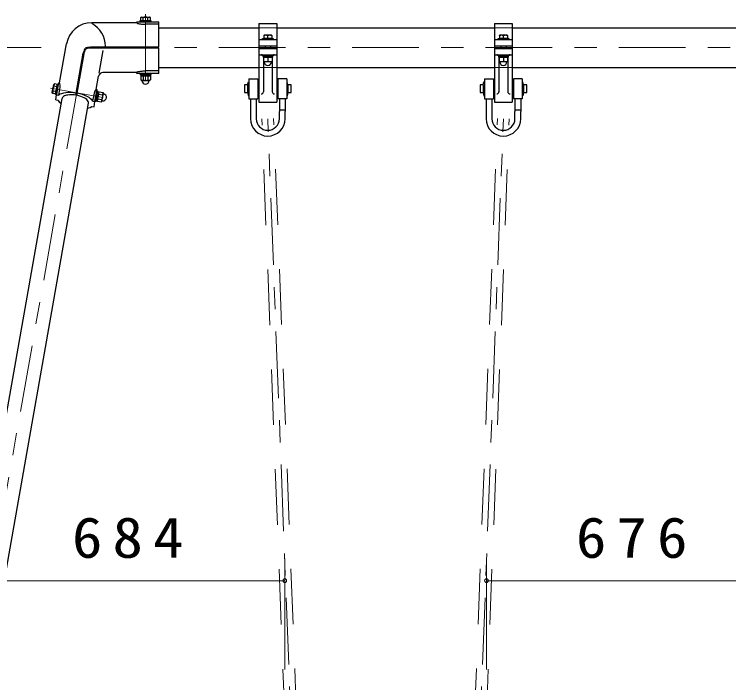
# Model space of a CAD drawing. Units: millimetres on the paper, with parts at other scales. Extents: x 197 to 617, y 140 to 437.
# Drawn here: x 245.67 to 277.82, y 234.28 to 264.38 of the extents above; entities that cross this region are included whole.
import ezdxf

# ---------------------------------------------------------------- set-up
doc = ezdxf.new("R2010")
doc.units = ezdxf.units.MM
doc.linetypes.add('USER1', pattern=[4.5, 2.5, -2])
doc.linetypes.add('USER2', pattern=[6, 3, -1, 1, -1])
doc.layers.add('線', color=2, linetype='Continuous', lineweight=25)
doc.layers.add('補助', color=2, linetype='Continuous', lineweight=13)
doc.styles.add('ＭＳ ゴシック', font='')
doc.styles.get('ＭＳ ゴシック').set_extended_font_data('MS Gothic')

# ---------------------------------------------------------------- blocks, each defined once
blk = doc.blocks.new('dimension_origin')
at = {"color": 0, "linetype": 'Continuous', "lineweight": -2}
blk.add_circle((0, 0), 1.25, dxfattribs=at)

msp = doc.modelspace()

# ---------------------------------------------------------------- linework, layer by layer
at = {"layer": '線'}
for p, q in [((251.361, 264.23), (251.401, 264.253)), ((251.401, 264.253), (251.761, 264.253)), ((251.8, 264.23), (251.761, 264.253)), ((251.341, 264.093), (251.821, 264.093)), ((251.341, 264.043), (251.341, 264.093)), ((251.341, 264.043), (251.821, 264.043)), ((251.361, 264.093), (251.361, 264.23)), ((251.361, 264.093), (251.8, 264.093)), ((251.471, 264.093), (251.471, 264.23)), ((252.181, 263.927), (251.581, 263.927)), ((251.69, 264.093), (251.69, 264.23)), ((251.8, 264.093), (251.8, 264.23)), ((251.821, 264.093), (251.821, 264.043)), ((256.681, 263.968), (257.481, 263.968)), ((256.681, 263.968), (256.681, 260.426)), ((257.481, 263.968), (257.481, 260.426)), ((267.281, 263.968), (268.081, 263.968)), ((267.281, 263.968), (267.281, 260.426)), ((268.081, 263.968), (268.081, 260.426)), ((256.841, 263.288), (257.321, 263.288)), ((256.841, 263.238), (256.841, 263.288)), ((256.901, 263.428), (256.911, 263.438)), ((256.901, 263.428), (256.901, 263.288)), ((257.261, 263.288), (256.901, 263.288)), ((257.251, 263.438), (256.911, 263.438)), ((257.081, 263.288), (257.081, 263.415)), ((257.261, 263.428), (257.251, 263.438)), ((257.261, 263.428), (257.261, 263.288)), ((257.321, 263.288), (257.321, 263.238)), ((267.441, 263.288), (267.921, 263.288)), ((267.441, 263.238), (267.441, 263.288)), ((267.501, 263.428), (267.511, 263.438)), ((267.501, 263.428), (267.501, 263.288)), ((267.861, 263.288), (267.501, 263.288)), ((267.851, 263.438), (267.511, 263.438)), ((267.681, 263.288), (267.681, 263.415)), ((267.861, 263.428), (267.851, 263.438)), ((267.861, 263.428), (267.861, 263.288)), ((267.921, 263.288), (267.921, 263.238)), ((256.681, 263.238), (257.481, 263.238)), ((256.681, 262.958), (257.481, 262.958)), ((256.841, 263.238), (257.321, 263.238)), ((256.961, 262.958), (256.961, 262.836)), ((257.201, 262.958), (257.201, 262.836)), ((267.281, 263.238), (268.081, 263.238)), ((267.281, 262.958), (268.081, 262.958)), ((267.441, 263.238), (267.921, 263.238)), ((267.561, 262.958), (267.561, 262.836)), ((267.801, 262.958), (267.801, 262.836)), ((248.485, 260.732), (248.83, 262.691)), ((252.181, 262.856), (249.027, 262.856)), ((252.181, 262.898), (249.103, 262.898)), ((249.487, 261.724), (249.667, 262.744)), ((256.681, 262.836), (257.481, 262.836)), ((267.281, 262.836), (268.081, 262.836)), ((248.445, 260.739), (248.778, 262.625)), ((256.681, 262.556), (257.481, 262.556)), ((256.841, 262.556), (257.321, 262.556)), ((256.841, 262.506), (256.841, 262.556)), ((256.841, 262.506), (257.321, 262.506)), ((256.866, 262.506), (257.296, 262.506)), ((256.866, 262.506), (256.866, 262.446)), ((256.866, 262.446), (257.296, 262.446)), ((256.881, 262.456), (256.881, 260.892)), ((256.891, 262.446), (256.891, 262.252)), ((256.891, 262.446), (257.271, 262.446)), ((257.077, 262.446), (257.061, 262.506)), ((257.081, 262.446), (257.081, 262.269)), ((257.1, 262.446), (257.084, 262.506)), ((257.271, 262.446), (257.271, 262.252)), ((257.281, 262.456), (257.281, 260.892)), ((257.296, 262.506), (257.296, 262.446)), ((257.321, 262.556), (257.321, 262.506)), ((267.281, 262.556), (268.081, 262.556)), ((267.441, 262.556), (267.921, 262.556)), ((267.441, 262.506), (267.441, 262.556)), ((267.441, 262.506), (267.921, 262.506)), ((267.466, 262.506), (267.896, 262.506)), ((267.466, 262.506), (267.466, 262.446)), ((267.466, 262.446), (267.896, 262.446)), ((267.481, 262.456), (267.481, 260.892)), ((267.491, 262.446), (267.491, 262.252)), ((267.491, 262.446), (267.871, 262.446)), ((267.677, 262.446), (267.661, 262.506)), ((267.681, 262.446), (267.681, 262.269)), ((267.7, 262.446), (267.684, 262.506)), ((267.871, 262.446), (267.871, 262.252)), ((267.881, 262.456), (267.881, 260.892)), ((267.896, 262.506), (267.896, 262.446)), ((267.921, 262.556), (267.921, 262.506)), ((256.891, 262.252), (256.901, 262.246)), ((256.901, 262.246), (257.261, 262.246)), ((256.921, 262.236), (256.921, 262.246)), ((257.241, 262.236), (257.241, 262.246)), ((257.271, 262.252), (257.261, 262.246)), ((267.491, 262.252), (267.501, 262.246)), ((267.501, 262.246), (267.861, 262.246)), ((267.521, 262.236), (267.521, 262.246)), ((267.841, 262.236), (267.841, 262.246)), ((267.871, 262.252), (267.861, 262.246)), ((251.341, 261.711), (251.821, 261.711)), ((251.341, 261.661), (251.341, 261.711)), ((252.181, 261.827), (251.581, 261.827)), ((251.821, 261.711), (251.821, 261.661)), ((251.341, 261.661), (251.821, 261.661)), ((251.361, 261.601), (251.8, 261.601)), ((251.361, 261.601), (251.361, 261.424)), ((251.361, 261.424), (251.401, 261.401)), ((251.366, 261.661), (251.796, 261.661)), ((251.366, 261.661), (251.366, 261.601)), ((251.366, 261.601), (251.796, 261.601)), ((251.401, 261.401), (251.761, 261.401)), ((251.421, 261.391), (251.421, 261.401)), ((251.471, 261.601), (251.471, 261.424)), ((251.577, 261.601), (251.561, 261.661)), ((251.6, 261.601), (251.584, 261.661)), ((251.69, 261.601), (251.69, 261.424)), ((251.741, 261.391), (251.741, 261.401)), ((251.8, 261.424), (251.761, 261.401)), ((251.796, 261.661), (251.796, 261.601)), ((251.8, 261.601), (251.8, 261.424)), ((256.231, 261.476), (256.631, 261.476)), ((256.231, 261.476), (256.231, 260.576)), ((256.631, 261.476), (256.631, 260.576)), ((257.931, 261.476), (257.531, 261.476)), ((257.531, 261.476), (257.531, 260.576)), ((257.931, 261.476), (257.931, 260.576)), ((266.831, 261.476), (267.231, 261.476)), ((266.831, 261.476), (266.831, 260.576)), ((267.231, 261.476), (267.231, 260.576)), ((268.531, 261.476), (268.131, 261.476)), ((268.131, 261.476), (268.131, 260.576)), ((268.531, 261.476), (268.531, 260.576)), ((247.385, 260.857), (247.447, 261.211)), ((247.476, 261.246), (247.447, 261.211)), ((247.593, 261.114), (247.457, 261.138)), ((247.612, 261.222), (247.476, 261.246)), ((247.532, 260.77), (247.615, 261.242)), ((247.535, 260.79), (247.612, 261.222)), ((247.581, 260.761), (247.664, 261.234)), ((247.615, 261.242), (247.664, 261.234)), ((247.671, 260.737), (247.735, 261.098)), ((256.175, 261.196), (256.031, 261.196)), ((256.031, 261.196), (256.031, 260.856)), ((256.175, 261.195), (256.206, 261.343)), ((256.175, 261.195), (256.175, 260.856)), ((256.206, 261.343), (256.231, 261.338)), ((256.231, 261.338), (256.231, 260.714)), ((256.681, 261.196), (256.631, 261.196)), ((257.531, 261.196), (257.48, 261.196)), ((257.955, 261.343), (257.931, 261.338)), ((257.931, 261.338), (257.931, 260.714)), ((257.986, 261.195), (257.955, 261.343)), ((258.131, 261.196), (257.986, 261.196)), ((257.986, 261.195), (257.986, 260.856)), ((258.131, 260.856), (258.131, 261.196)), ((266.775, 261.196), (266.631, 261.196)), ((266.631, 261.196), (266.631, 260.856)), ((266.775, 261.195), (266.806, 261.343)), ((266.775, 261.195), (266.775, 260.856)), ((266.806, 261.343), (266.831, 261.338)), ((266.831, 261.338), (266.831, 260.714)), ((267.281, 261.196), (267.231, 261.196)), ((268.131, 261.196), (268.08, 261.196)), ((268.555, 261.343), (268.531, 261.338)), ((268.531, 261.338), (268.531, 260.714)), ((268.586, 261.195), (268.555, 261.343)), ((268.731, 261.196), (268.586, 261.196)), ((268.586, 261.195), (268.586, 260.856)), ((268.731, 260.856), (268.731, 261.196)), ((247.4, 260.814), (247.385, 260.857)), ((247.535, 260.79), (247.4, 260.814)), ((247.555, 260.898), (247.419, 260.922)), ((247.581, 260.761), (247.532, 260.77)), ((249.212, 260.465), (249.276, 260.827)), ((249.305, 260.457), (249.388, 260.93)), ((249.354, 260.449), (249.437, 260.921)), ((249.358, 260.473), (249.433, 260.897)), ((249.388, 260.93), (249.437, 260.921)), ((249.416, 260.458), (249.493, 260.891)), ((249.417, 260.463), (249.492, 260.886)), ((249.433, 260.897), (249.492, 260.886)), ((249.474, 260.782), (249.648, 260.752)), ((249.493, 260.891), (249.667, 260.86)), ((249.62, 260.462), (249.683, 260.817)), ((249.667, 260.86), (249.683, 260.817)), ((249.689, 260.796), (249.679, 260.797)), ((256.031, 260.856), (256.175, 260.856)), ((256.175, 260.856), (256.206, 260.709)), ((256.206, 260.709), (256.231, 260.714)), ((256.631, 260.856), (256.681, 260.856)), ((257.48, 260.856), (257.531, 260.856)), ((257.955, 260.709), (257.931, 260.714)), ((257.986, 260.856), (257.955, 260.709)), ((257.986, 260.856), (258.131, 260.856)), ((266.631, 260.856), (266.775, 260.856)), ((266.775, 260.856), (266.806, 260.709)), ((266.806, 260.709), (266.831, 260.714)), ((267.231, 260.856), (267.281, 260.856)), ((268.08, 260.856), (268.131, 260.856)), ((268.555, 260.709), (268.531, 260.714)), ((268.586, 260.856), (268.555, 260.709)), ((268.586, 260.856), (268.731, 260.856)), ((249.354, 260.449), (249.305, 260.457)), ((249.358, 260.473), (249.417, 260.463)), ((249.454, 260.671), (249.392, 260.666)), ((249.458, 260.694), (249.396, 260.688)), ((249.416, 260.458), (249.591, 260.428)), ((249.435, 260.566), (249.61, 260.536)), ((249.591, 260.428), (249.62, 260.462)), ((249.634, 260.48), (249.624, 260.482)), ((256.231, 260.576), (256.631, 260.576)), ((256.301, 260.576), (256.301, 259.676)), ((256.561, 260.576), (256.561, 259.676)), ((256.681, 260.426), (257.481, 260.426)), ((257.931, 260.576), (257.531, 260.576)), ((257.601, 260.576), (257.601, 259.996)), ((257.861, 260.576), (257.861, 259.996)), ((266.831, 260.576), (267.231, 260.576)), ((266.901, 260.576), (266.901, 259.676)), ((267.161, 260.576), (267.161, 259.676)), ((267.281, 260.426), (268.081, 260.426)), ((268.531, 260.576), (268.131, 260.576)), ((268.201, 260.576), (268.201, 259.996)), ((268.461, 260.576), (268.461, 259.996)), ((257.601, 260.076), (257.861, 260.076)), ((268.201, 260.076), (268.461, 260.076)), ((257.601, 259.676), (257.601, 259.996)), ((257.861, 259.676), (257.861, 259.996)), ((268.201, 259.676), (268.201, 259.996)), ((268.461, 259.676), (268.461, 259.996))]:
    msp.add_line(p, q, dxfattribs=at)
at = {"layer": '線', "color": 1, "linetype": 'USER2', "lineweight": 13}
for p, q in [((251.581, 261.377), (251.581, 264.377)), ((238.661, 205.135), (248.836, 262.841)), ((248.881, 262.877), (298.481, 262.877)), ((247.303, 261.054), (249.666, 260.637)), ((258.481, 223.117), (257.081, 259.676)), ((266.281, 223.117), (267.681, 259.676))]:
    msp.add_line(p, q, dxfattribs=at)
at = {"layer": '線', "color": 7}
for p, q in [((251.181, 263.998), (249.162, 263.998)), ((251.181, 263.998), (251.181, 264.043)), ((251.181, 264.043), (252.181, 264.043)), ((252.181, 262.898), (252.181, 264.043)), ((252.181, 263.768), (256.681, 263.768)), ((257.481, 263.768), (267.281, 263.768)), ((268.081, 263.768), (279.281, 263.768)), ((247.714, 261.286), (248.024, 263.043)), ((252.181, 261.711), (252.181, 262.856)), ((251.181, 261.756), (249.661, 261.756)), ((251.181, 261.711), (251.181, 261.756)), ((252.181, 261.711), (251.181, 261.711)), ((252.181, 261.986), (256.681, 261.986)), ((257.481, 261.986), (267.281, 261.986)), ((268.081, 261.986), (279.281, 261.986)), ((249.359, 260.996), (249.464, 261.591)), ((247.58, 260.753), (247.675, 261.293)), ((247.675, 261.293), (247.714, 261.286)), ((247.538, 260.519), (247.58, 260.753)), ((247.58, 260.753), (247.671, 260.737)), ((249.303, 260.449), (249.398, 260.989)), ((249.359, 260.996), (249.398, 260.989)), ((238.065, 205.24), (247.825, 260.589)), ((247.538, 260.519), (247.63, 260.503)), ((249.212, 260.465), (249.303, 260.449)), ((249.262, 260.215), (249.303, 260.449)), ((239.257, 205.03), (249.017, 260.379)), ((249.17, 260.231), (249.262, 260.215))]:
    msp.add_line(p, q, dxfattribs=at)
at = {"layer": '線', "color": 4, "linetype": 'USER1', "lineweight": 13}
for p, q in [((256.681, 263.768), (257.481, 263.768)), ((267.281, 263.768), (268.081, 263.768)), ((256.681, 261.986), (257.481, 261.986)), ((267.281, 261.986), (268.081, 261.986)), ((258.204, 223.407), (256.816, 259.666)), ((258.734, 223.427), (257.345, 259.686)), ((266.027, 223.427), (267.416, 259.686)), ((266.557, 223.407), (267.945, 259.666))]:
    msp.add_line(p, q, dxfattribs=at)
at = {"layer": '線'}
for points in [[(251.181, 263.998), (251.186, 263.987), (251.2, 263.976), (251.224, 263.966), (251.257, 263.956), (251.298, 263.948), (251.346, 263.941), (251.399, 263.935), (251.457, 263.931), (251.518, 263.928), (251.581, 263.927)], [(251.181, 261.756), (251.183, 261.764), (251.192, 261.772), (251.205, 261.78), (251.224, 261.788), (251.248, 261.795), (251.276, 261.802), (251.309, 261.808), (251.346, 261.813), (251.385, 261.818), (251.428, 261.821), (251.472, 261.824), (251.518, 261.826), (251.549, 261.826), (251.581, 261.827)], [(248.445, 260.739), (248.369, 260.748), (248.293, 260.752), (248.22, 260.753), (248.151, 260.75), (248.086, 260.742), (248.027, 260.731), (247.973, 260.716), (247.928, 260.698), (247.889, 260.676), (247.859, 260.652), (247.838, 260.625), (247.826, 260.596), (247.826, 260.592), (247.825, 260.589)], [(249.017, 260.379), (249.016, 260.417), (249.002, 260.457), (248.974, 260.498), (248.934, 260.538), (248.881, 260.578), (248.818, 260.616), (248.745, 260.651), (248.664, 260.682), (248.576, 260.71), (248.485, 260.732)]]:
    msp.add_lwpolyline(points, dxfattribs=at)
at = {"layer": '線', "color": 7}
for points in [[(248.461, 260.829), (248.337, 260.844), (248.215, 260.851), (248.099, 260.85), (247.99, 260.842), (247.891, 260.826), (247.803, 260.802), (247.73, 260.773), (247.671, 260.737)], [(249.212, 260.465), (249.169, 260.519), (249.11, 260.572), (249.036, 260.624), (248.948, 260.673), (248.848, 260.718), (248.739, 260.758), (248.623, 260.794), (248.501, 260.822)], [(247.63, 260.503), (247.692, 260.429), (247.784, 260.358)], [(248.976, 260.147), (249.087, 260.183), (249.17, 260.231)]]:
    msp.add_lwpolyline(points, dxfattribs=at)
at = {"layer": '線'}
for centre, radius, start, end in [((251.416, 264.135), 0.11, 60, 120), ((251.581, 263.977), 0.276, 66.5735, 113.4265), ((251.745, 264.135), 0.11, 60, 120), ((248.62, 262.938), 1.155, 359.9749, 61.9672), ((256.991, 263.186), 0.246, 68.5823, 111.4176), ((257.171, 263.186), 0.246, 68.5824, 111.4176), ((267.591, 263.186), 0.246, 68.5823, 111.4176), ((267.771, 263.186), 0.246, 68.5824, 111.4176), ((249.103, 262.568), 0.33, 90, 170), ((249.027, 262.656), 0.2, 90, 170), ((256.781, 262.456), 0.1, 0, 90), ((257.381, 262.456), 0.1, 90, 180), ((267.381, 262.456), 0.1, 0, 90), ((267.981, 262.456), 0.1, 90, 180), ((256.986, 262.526), 0.274, 249.7445, 290.2556), ((257.081, 262.236), 0.16, 180, 0), ((257.176, 262.526), 0.274, 249.7445, 290.2556), ((267.586, 262.526), 0.274, 249.7445, 290.2556), ((267.681, 262.236), 0.16, 180, 0), ((267.776, 262.526), 0.274, 249.7445, 290.2556), ((251.416, 261.519), 0.11, 240, 300), ((251.581, 261.391), 0.16, 180, 0), ((251.581, 261.677), 0.276, 246.5735, 293.4265), ((251.745, 261.519), 0.11, 240, 300), ((247.688, 260.986), 0.276, 146.5735, 193.4265), ((247.561, 261.175), 0.11, 140, 200), ((247.379, 261.154), 0.361, 351.0429, 21.3899), ((247.503, 260.851), 0.11, 140, 200), ((249.629, 260.758), 0.361, 138.6101, 168.9571), ((249.38, 260.688), 0.276, 326.5735, 13.4265), ((249.661, 260.638), 0.16, 260, 80), ((249.564, 260.822), 0.11, 320, 20), ((256.781, 260.892), 0.1, 270, 0), ((257.381, 260.892), 0.1, 180, 270), ((267.381, 260.892), 0.1, 270, 0), ((267.981, 260.892), 0.1, 180, 270), ((249.507, 260.498), 0.11, 320, 20), ((257.081, 259.676), 0.78, 180, 0), ((257.081, 259.676), 0.52, 180, 0), ((267.681, 259.676), 0.78, 180, 0), ((267.681, 259.676), 0.52, 180, 0)]:
    msp.add_arc(centre, radius, start, end, dxfattribs=at)
at = {"layer": '線', "color": 7}
for centre, radius in [((249.162, 262.843), 1.155), ((249.661, 261.556), 0.2)]:
    msp.add_arc(centre, radius, 90, 170, dxfattribs=at)
at = {"layer": '補助'}
for p, q in [((246.881, 262.877), (223.181, 262.877)), ((257.842, 234.878), (257.842, 239.877)), ((266.92, 234.877), (266.92, 239.877)), ((244.167, 238.877), (257.842, 238.877)), ((266.92, 238.877), (280.442, 238.877))]:
    msp.add_line(p, q, dxfattribs=at)

# ---------------------------------------------------------------- block references
at = {"layer": '補助', "xscale": 0.0667, "yscale": 0.0667, "rotation": 180}
msp.add_blockref('dimension_origin', (257.842, 238.877), dxfattribs=at)
at = {"layer": '補助', "xscale": 0.0667, "yscale": 0.0667}
msp.add_blockref('dimension_origin', (266.92, 238.877), dxfattribs=at)

# ---------------------------------------------------------------- texts
at = {"layer": '補助', "char_height": 1.833, "attachment_point": 8, "style": 'ＭＳ ゴシック'}
for s, insert in [('\\T1.33;\\W1.1;684', (251.004, 239.877)), ('\\T1.33;\\W1.1;676', (273.681, 239.877))]:
    msp.add_mtext(s, dxfattribs=dict(at, insert=insert))

doc.saveas('drawing.dxf')
